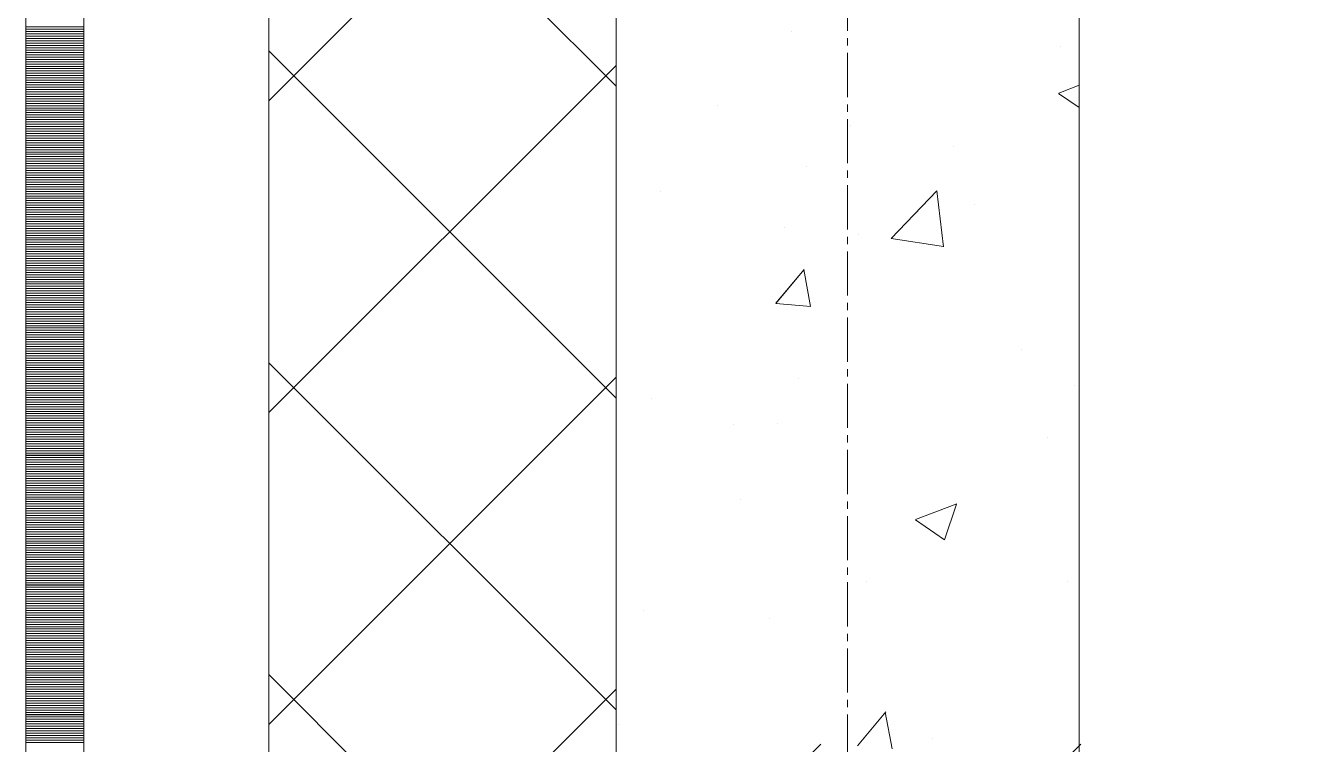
# Model space of a CAD drawing. Header units: millimetres. Extents: x 470010 to 1231400, y -134005 to 421770.
# Drawn here: x 806168 to 806725, y 163713 to 164023 of the extents above; entities that cross this region are included whole.
import ezdxf
from ezdxf.enums import TextEntityAlignment as Align

# ---------------------------------------------------------------- set-up
doc = ezdxf.new("R2010")
doc.units = ezdxf.units.MM
doc.linetypes.add('CENTER2', pattern=[28.575, 19.05, -3.175, 3.175, -3.175])
doc.linetypes.add('DASHED', pattern=[19.05, 12.7, -6.35])
doc.layers.get('Defpoints').update_dxf_attribs({"color": 140})
doc.layers.add('АР_Делит', color=120, linetype='Continuous', lineweight=0, plot=False)
for name, color, linetype, lineweight in [('АР_Стены ПЕНОблок', 52, 'Continuous', 20), ('АР_Тонкая', 254, 'Continuous', 5), ('АР_Утеплитель', 31, 'Continuous', 0), ('АР_Штриховка', 8, 'Continuous', 0)]:
    doc.layers.add(name, color=color, linetype=linetype, lineweight=lineweight)
doc.layers.add('РД_Оси_100', color=7, linetype='Continuous', lineweight=0, true_color=0x525252)
doc.styles.add('style1', font='ARIALN.TTF')

# ---------------------------------------------------------------- blocks, each defined once
blk = doc.blocks.new('СОШ_2200_АР_ОСИ_М100_28.05.24')
at = {"layer": 'АР_Делит', "color": 251, "linetype": 'DASHED', "true_color": 0x636466}
blk.add_lwpolyline([(114955, 135155), (114955, -355), (93595.036, -355), (93595.036, 13855), (94145, 13855), (94145, 68320), (66055, 68320), (66055, 13857.73), (83455, 13857.73), (83455, -355), (45245, -355), (45245, 13145), (44695, 13145), (44695, 26755), (45245, 26755), (45245, 68320), (20455, 68320), (20455, 26755), (27955, 26755), (27955, 13145), (-355, 13145), (-355, 100855)], dxfattribs=at)
at = {"layer": 'РД_Оси_100', "color": 251, "linetype": 'CENTER2', "true_color": 0x636466}
blk.add_line((0, -6155), (0, 139938.679), dxfattribs=at)
blk = doc.blocks.new('A$C9108343f')
at = {"layer": 'АР_Стены ПЕНОблок', "color": 18, "linetype": 'Continuous', "lineweight": 20, "true_color": 0x000000}
for p, q in [((140704.09, 313879.49), (140704.09, 237679.49)), ((140904.09, 237679.49), (140904.09, 313879.49))]:
    blk.add_line(p, q, dxfattribs=at)
at = {"layer": 'АР_Тонкая', "color": 18, "linetype": 'Continuous', "lineweight": 5, "true_color": 0x000000}
for p, q in [((140449.09, 313879.49), (140449.09, 237679.49)), ((140474.09, 313879.49), (140474.09, 237679.49)), ((140474.09, 237679.49), (140474.09, 313879.49)), ((140554.09, 237679.49), (140554.09, 313879.49))]:
    blk.add_line(p, q, dxfattribs=at)
at = {"layer": 'АР_Утеплитель', "color": 18, "linetype": 'Continuous', "lineweight": 0, "true_color": 0x000000}
for p, q in [((140554.09, 313879.49), (140554.09, 237679.49)), ((140704.09, 237679.49), (140704.09, 313879.49))]:
    blk.add_line(p, q, dxfattribs=at)
at = {"layer": 'АР_Штриховка', "color": 18, "linetype": 'Continuous', "lineweight": 0, "true_color": 0x000000}
for p, q in [((140704.09, 264363.66), (140554.09, 264513.66)), ((140554.09, 264357.38), (140704.09, 264507.38)), ((140449.09, 264389.24), (140474.09, 264389.24)), ((140449.09, 264388.24), (140474.09, 264388.24)), ((140449.09, 264387.24), (140474.09, 264387.24)), ((140449.09, 264386.24), (140474.09, 264386.24)), ((140449.09, 264385.24), (140474.09, 264385.24)), ((140779.84, 264387.24), (140779.84, 264387.24)), ((140449.09, 264384.24), (140474.09, 264384.24)), ((140449.09, 264383.24), (140474.09, 264383.24)), ((140449.09, 264382.24), (140474.09, 264382.24)), ((140449.09, 264381.24), (140474.09, 264381.24)), ((140449.09, 264380.24), (140474.09, 264380.24)), ((140896.14, 264380.64), (140896.14, 264380.64)), ((140449.09, 264379.24), (140474.09, 264379.24)), ((140449.09, 264378.24), (140474.09, 264378.24)), ((140449.09, 264377.24), (140474.09, 264377.24)), ((140449.09, 264376.24), (140474.09, 264376.24)), ((140449.09, 264375.24), (140474.09, 264375.24)), ((140449.09, 264374.24), (140474.09, 264374.24)), ((140704.09, 264228.96), (140554.09, 264378.96)), ((140449.09, 264373.24), (140474.09, 264373.24)), ((140449.09, 264372.24), (140474.09, 264372.24)), ((140449.09, 264371.24), (140474.09, 264371.24)), ((140449.09, 264370.24), (140474.09, 264370.24)), ((140449.09, 264369.24), (140474.09, 264369.24)), ((140449.09, 264368.24), (140474.09, 264368.24)), ((140554.09, 264222.67), (140704.09, 264372.67)), ((140449.09, 264367.24), (140474.09, 264367.24)), ((140449.09, 264366.24), (140474.09, 264366.24)), ((140449.09, 264365.24), (140474.09, 264365.24)), ((140449.09, 264364.24), (140474.09, 264364.24)), ((140449.09, 264363.24), (140474.09, 264363.24)), ((140895.27, 264360.7), (140904.09, 264364.09)), ((140449.09, 264362.24), (140474.09, 264362.24)), ((140449.09, 264361.24), (140474.09, 264361.24)), ((140449.09, 264360.24), (140474.09, 264360.24)), ((140449.09, 264359.24), (140474.09, 264359.24)), ((140449.09, 264358.24), (140474.09, 264358.24)), ((140449.09, 264357.24), (140474.09, 264357.24)), ((140895.18, 264360.51), (140904.09, 264354.5)), ((140449.09, 264356.24), (140474.09, 264356.24)), ((140449.09, 264355.24), (140474.09, 264355.24)), ((140449.09, 264354.24), (140474.09, 264354.24)), ((140449.09, 264353.24), (140474.09, 264353.24)), ((140449.09, 264352.24), (140474.09, 264352.24)), ((140748.01, 264355.22), (140748.01, 264355.22)), ((140449.09, 264351.24), (140474.09, 264351.24)), ((140449.09, 264350.24), (140474.09, 264350.24)), ((140449.09, 264349.24), (140474.09, 264349.24)), ((140449.09, 264348.24), (140474.09, 264348.24)), ((140449.09, 264347.24), (140474.09, 264347.24)), ((140449.09, 264346.24), (140474.09, 264346.24)), ((140805.26, 264346.79), (140805.26, 264346.79)), ((140449.09, 264345.24), (140474.09, 264345.24)), ((140449.09, 264344.24), (140474.09, 264344.24)), ((140449.09, 264343.24), (140474.09, 264343.24)), ((140449.09, 264342.24), (140474.09, 264342.24)), ((140449.09, 264341.24), (140474.09, 264341.24)), ((140449.09, 264340.24), (140474.09, 264340.24)), ((140449.09, 264339.24), (140474.09, 264339.24)), ((140449.09, 264338.24), (140474.09, 264338.24)), ((140449.09, 264337.24), (140474.09, 264337.24)), ((140449.09, 264336.24), (140474.09, 264336.24)), ((140449.09, 264335.24), (140474.09, 264335.24)), ((140849.77, 264337.44), (140849.77, 264337.44)), ((140449.09, 264334.24), (140474.09, 264334.24)), ((140449.09, 264333.24), (140474.09, 264333.24)), ((140449.09, 264332.24), (140474.09, 264332.24)), ((140449.09, 264331.24), (140474.09, 264331.24)), ((140449.09, 264330.24), (140474.09, 264330.24)), ((140449.09, 264329.24), (140474.09, 264329.24)), ((140449.09, 264328.24), (140474.09, 264328.24)), ((140449.09, 264327.24), (140474.09, 264327.24)), ((140449.09, 264326.24), (140474.09, 264326.24)), ((140449.09, 264325.24), (140474.09, 264325.24)), ((140449.09, 264324.24), (140474.09, 264324.24)), ((140786.18, 264329.07), (140786.18, 264329.07)), ((140449.09, 264323.24), (140474.09, 264323.24)), ((140449.09, 264322.24), (140474.09, 264322.24)), ((140449.09, 264321.24), (140474.09, 264321.24)), ((140449.09, 264320.24), (140474.09, 264320.24)), ((140449.09, 264319.24), (140474.09, 264319.24)), ((140449.09, 264318.24), (140474.09, 264318.24)), ((140723.23, 264318.4), (140723.23, 264318.4)), ((140822.9, 264297.82), (140842.68, 264318.44)), ((140845.46, 264294.32), (140842.65, 264318.44)), ((140449.09, 264317.24), (140474.09, 264317.24)), ((140449.09, 264316.24), (140474.09, 264316.24)), ((140449.09, 264315.24), (140474.09, 264315.24)), ((140449.09, 264314.24), (140474.09, 264314.24)), ((140449.09, 264313.24), (140474.09, 264313.24)), ((140858.82, 264312.67), (140858.82, 264312.67)), ((140449.09, 264312.24), (140474.09, 264312.24)), ((140449.09, 264311.24), (140474.09, 264311.24)), ((140449.09, 264310.24), (140474.09, 264310.24)), ((140449.09, 264309.24), (140474.09, 264309.24)), ((140449.09, 264308.24), (140474.09, 264308.24)), ((140449.09, 264307.24), (140474.09, 264307.24)), ((140449.09, 264306.24), (140474.09, 264306.24)), ((140449.09, 264305.24), (140474.09, 264305.24)), ((140449.09, 264304.24), (140474.09, 264304.24)), ((140449.09, 264303.24), (140474.09, 264303.24)), ((140449.09, 264302.24), (140474.09, 264302.24)), ((140776.75, 264302.68), (140776.75, 264302.68)), ((140449.09, 264301.24), (140474.09, 264301.24)), ((140449.09, 264300.24), (140474.09, 264300.24)), ((140449.09, 264299.24), (140474.09, 264299.24)), ((140449.09, 264298.24), (140474.09, 264298.24)), ((140449.09, 264297.24), (140474.09, 264297.24)), ((140449.09, 264296.24), (140474.09, 264296.24)), ((140808.87, 264299.45), (140808.87, 264299.45)), ((140822.87, 264297.87), (140845.46, 264294.37)), ((140449.09, 264295.24), (140474.09, 264295.24)), ((140449.09, 264294.24), (140474.09, 264294.24)), ((140449.09, 264293.24), (140474.09, 264293.24)), ((140449.09, 264292.24), (140474.09, 264292.24)), ((140449.09, 264291.24), (140474.09, 264291.24)), ((140449.09, 264290.24), (140474.09, 264290.24)), ((140449.09, 264289.24), (140474.09, 264289.24)), ((140449.09, 264288.24), (140474.09, 264288.24)), ((140449.09, 264287.24), (140474.09, 264287.24)), ((140449.09, 264286.24), (140474.09, 264286.24)), ((140449.09, 264285.24), (140474.09, 264285.24)), ((140449.09, 264284.24), (140474.09, 264284.24)), ((140449.09, 264283.24), (140474.09, 264283.24)), ((140449.09, 264282.24), (140474.09, 264282.24)), ((140449.09, 264281.24), (140474.09, 264281.24)), ((140449.09, 264280.24), (140474.09, 264280.24)), ((140449.09, 264279.24), (140474.09, 264279.24)), ((140773.08, 264269.89), (140785.32, 264284.48)), ((140788.07, 264268.51), (140785.13, 264284.44)), ((140449.09, 264278.24), (140474.09, 264278.24)), ((140449.09, 264277.24), (140474.09, 264277.24)), ((140449.09, 264276.24), (140474.09, 264276.24)), ((140449.09, 264275.24), (140474.09, 264275.24)), ((140449.09, 264274.24), (140474.09, 264274.24)), ((140449.09, 264273.24), (140474.09, 264273.24)), ((140449.09, 264272.24), (140474.09, 264272.24)), ((140449.09, 264271.24), (140474.09, 264271.24)), ((140449.09, 264270.24), (140474.09, 264270.24)), ((140449.09, 264269.24), (140474.09, 264269.24)), ((140449.09, 264268.24), (140474.09, 264268.24)), ((140773.07, 264269.88), (140788.26, 264268.55)), ((140449.09, 264267.24), (140474.09, 264267.24)), ((140449.09, 264266.24), (140474.09, 264266.24)), ((140449.09, 264265.24), (140474.09, 264265.24)), ((140449.09, 264264.24), (140474.09, 264264.24)), ((140449.09, 264263.24), (140474.09, 264263.24)), ((140449.09, 264262.24), (140474.09, 264262.24)), ((140449.09, 264261.24), (140474.09, 264261.24)), ((140449.09, 264260.24), (140474.09, 264260.24)), ((140449.09, 264259.24), (140474.09, 264259.24)), ((140449.09, 264258.24), (140474.09, 264258.24)), ((140449.09, 264257.24), (140474.09, 264257.24)), ((140449.09, 264256.24), (140474.09, 264256.24)), ((140449.09, 264255.24), (140474.09, 264255.24)), ((140449.09, 264254.24), (140474.09, 264254.24)), ((140449.09, 264253.24), (140474.09, 264253.24)), ((140449.09, 264252.24), (140474.09, 264252.24)), ((140449.09, 264251.24), (140474.09, 264251.24)), ((140449.09, 264250.24), (140474.09, 264250.24)), ((140449.09, 264249.24), (140474.09, 264249.24)), ((140449.09, 264248.24), (140474.09, 264248.24)), ((140449.09, 264247.24), (140474.09, 264247.24)), ((140449.09, 264246.24), (140474.09, 264246.24)), ((140879.15, 264249.92), (140879.15, 264249.92)), ((140449.09, 264245.24), (140474.09, 264245.24)), ((140449.09, 264244.24), (140474.09, 264244.24)), ((140449.09, 264243.24), (140474.09, 264243.24)), ((140449.09, 264242.24), (140474.09, 264242.24)), ((140449.09, 264241.24), (140474.09, 264241.24)), ((140449.09, 264240.24), (140474.09, 264240.24)), ((140704.09, 264094.26), (140554.09, 264244.26)), ((140449.09, 264239.24), (140474.09, 264239.24)), ((140449.09, 264238.24), (140474.09, 264238.24)), ((140449.09, 264237.24), (140474.09, 264237.24)), ((140449.09, 264236.24), (140474.09, 264236.24)), ((140449.09, 264235.24), (140474.09, 264235.24)), ((140554.09, 264087.97), (140704.09, 264237.97)), ((140782.95, 264237.26), (140782.95, 264237.26)), ((140449.09, 264234.24), (140474.09, 264234.24)), ((140449.09, 264233.24), (140474.09, 264233.24)), ((140449.09, 264232.24), (140474.09, 264232.24)), ((140449.09, 264231.24), (140474.09, 264231.24)), ((140449.09, 264230.24), (140474.09, 264230.24)), ((140449.09, 264229.24), (140474.09, 264229.24)), ((140719.36, 264228.89), (140719.36, 264228.89)), ((140901.96, 264234.39), (140901.96, 264234.39)), ((140449.09, 264228.24), (140474.09, 264228.24)), ((140449.09, 264227.24), (140474.09, 264227.24)), ((140449.09, 264226.24), (140474.09, 264226.24)), ((140449.09, 264225.24), (140474.09, 264225.24)), ((140449.09, 264224.24), (140474.09, 264224.24)), ((140449.09, 264223.24), (140474.09, 264223.24)), ((140449.09, 264222.24), (140474.09, 264222.24)), ((140449.09, 264221.24), (140474.09, 264221.24)), ((140449.09, 264220.24), (140474.09, 264220.24)), ((140449.09, 264219.24), (140474.09, 264219.24)), ((140449.09, 264218.24), (140474.09, 264218.24)), ((140773.66, 264218.13), (140773.66, 264218.13)), ((140449.09, 264217.24), (140474.09, 264217.24)), ((140449.09, 264216.24), (140474.09, 264216.24)), ((140449.09, 264215.24), (140474.09, 264215.24)), ((140449.09, 264214.24), (140474.09, 264214.24)), ((140449.09, 264213.24), (140474.09, 264213.24)), ((140449.09, 264212.24), (140474.09, 264212.24)), ((140754.73, 264217.68), (140754.73, 264217.68)), ((140449.09, 264211.24), (140474.09, 264211.24)), ((140449.09, 264210.24), (140474.09, 264210.24)), ((140449.09, 264209.24), (140474.09, 264209.24)), ((140449.09, 264208.24), (140474.09, 264208.24)), ((140449.09, 264207.24), (140474.09, 264207.24)), ((140890.32, 264211.95), (140890.32, 264211.95)), ((140449.09, 264206.24), (140474.09, 264206.24)), ((140449.09, 264205.24), (140474.09, 264205.24)), ((140449.09, 264204.24), (140474.09, 264204.24)), ((140449.09, 264203.24), (140474.09, 264203.24)), ((140449.09, 264202.24), (140474.09, 264202.24)), ((140449.09, 264201.24), (140474.09, 264201.24)), ((140449.09, 264200.24), (140474.09, 264200.24)), ((140449.09, 264199.24), (140474.09, 264199.24)), ((140449.09, 264198.24), (140474.09, 264198.24)), ((140449.09, 264197.24), (140474.09, 264197.24)), ((140449.09, 264196.24), (140474.09, 264196.24)), ((140449.09, 264195.24), (140474.09, 264195.24)), ((140449.09, 264194.24), (140474.09, 264194.24)), ((140449.09, 264193.24), (140474.09, 264193.24)), ((140449.09, 264192.24), (140474.09, 264192.24)), ((140449.09, 264191.24), (140474.09, 264191.24)), ((140449.09, 264190.24), (140474.09, 264190.24)), ((140449.09, 264189.24), (140474.09, 264189.24)), ((140449.09, 264188.24), (140474.09, 264188.24)), ((140449.09, 264187.24), (140474.09, 264187.24)), ((140449.09, 264186.24), (140474.09, 264186.24)), ((140449.09, 264185.24), (140474.09, 264185.24)), ((140757.75, 264185.13), (140757.75, 264185.13)), ((140449.09, 264184.24), (140474.09, 264184.24)), ((140449.09, 264183.24), (140474.09, 264183.24)), ((140449.09, 264182.24), (140474.09, 264182.24)), ((140449.09, 264181.24), (140474.09, 264181.24)), ((140449.09, 264180.24), (140474.09, 264180.24)), ((140449.09, 264179.24), (140474.09, 264179.24)), ((140833.47, 264176.52), (140851.25, 264183.34)), ((140846.02, 264167.8), (140851.17, 264183.15)), ((140449.09, 264178.24), (140474.09, 264178.24)), ((140449.09, 264177.24), (140474.09, 264177.24)), ((140449.09, 264176.24), (140474.09, 264176.24)), ((140449.09, 264175.24), (140474.09, 264175.24)), ((140449.09, 264174.24), (140474.09, 264174.24)), ((140449.09, 264173.24), (140474.09, 264173.24)), ((140833.38, 264176.32), (140846.02, 264167.8)), ((140449.09, 264172.24), (140474.09, 264172.24)), ((140449.09, 264171.24), (140474.09, 264171.24)), ((140449.09, 264170.24), (140474.09, 264170.24)), ((140449.09, 264169.24), (140474.09, 264169.24)), ((140449.09, 264168.24), (140474.09, 264168.24)), ((140449.09, 264167.24), (140474.09, 264167.24)), ((140449.09, 264166.24), (140474.09, 264166.24)), ((140449.09, 264165.24), (140474.09, 264165.24)), ((140449.09, 264164.24), (140474.09, 264164.24)), ((140449.09, 264163.24), (140474.09, 264163.24)), ((140449.09, 264162.24), (140474.09, 264162.24)), ((140449.09, 264161.24), (140474.09, 264161.24)), ((140449.09, 264160.24), (140474.09, 264160.24)), ((140449.09, 264159.24), (140474.09, 264159.24)), ((140449.09, 264158.24), (140474.09, 264158.24)), ((140449.09, 264157.24), (140474.09, 264157.24)), ((140449.09, 264156.24), (140474.09, 264156.24)), ((140449.09, 264155.24), (140474.09, 264155.24)), ((140449.09, 264154.24), (140474.09, 264154.24)), ((140449.09, 264153.24), (140474.09, 264153.24)), ((140449.09, 264152.24), (140474.09, 264152.24)), ((140449.09, 264151.24), (140474.09, 264151.24)), ((140449.09, 264150.24), (140474.09, 264150.24)), ((140449.09, 264149.24), (140474.09, 264149.24)), ((140449.09, 264148.24), (140474.09, 264148.24)), ((140449.09, 264147.24), (140474.09, 264147.24)), ((140449.09, 264146.24), (140474.09, 264146.24)), ((140449.09, 264145.24), (140474.09, 264145.24)), ((140812.33, 264149.74), (140812.33, 264149.74)), ((140898.87, 264149.83), (140898.87, 264149.83)), ((140449.09, 264144.24), (140474.09, 264144.24)), ((140449.09, 264143.24), (140474.09, 264143.24)), ((140449.09, 264142.24), (140474.09, 264142.24)), ((140449.09, 264141.24), (140474.09, 264141.24)), ((140449.09, 264140.24), (140474.09, 264140.24)), ((140449.09, 264139.24), (140474.09, 264139.24)), ((140449.09, 264138.24), (140474.09, 264138.24)), ((140449.09, 264137.24), (140474.09, 264137.24)), ((140449.09, 264136.24), (140474.09, 264136.24)), ((140449.09, 264135.24), (140474.09, 264135.24)), ((140449.09, 264134.24), (140474.09, 264134.24)), ((140716.13, 264137.08), (140716.13, 264137.08)), ((140449.09, 264133.24), (140474.09, 264133.24)), ((140449.09, 264132.24), (140474.09, 264132.24)), ((140449.09, 264131.24), (140474.09, 264131.24)), ((140449.09, 264130.24), (140474.09, 264130.24)), ((140449.09, 264129.24), (140474.09, 264129.24)), ((140770.57, 264133.57), (140770.57, 264133.57)), ((140449.09, 264128.24), (140474.09, 264128.24)), ((140449.09, 264127.24), (140474.09, 264127.24)), ((140449.09, 264126.24), (140474.09, 264126.24)), ((140449.09, 264125.24), (140474.09, 264125.24)), ((140449.09, 264124.24), (140474.09, 264124.24)), ((140449.09, 264123.24), (140474.09, 264123.24)), ((140449.09, 264122.24), (140474.09, 264122.24)), ((140449.09, 264121.24), (140474.09, 264121.24)), ((140449.09, 264120.24), (140474.09, 264120.24)), ((140449.09, 264119.24), (140474.09, 264119.24)), ((140449.09, 264118.24), (140474.09, 264118.24)), ((140449.09, 264117.24), (140474.09, 264117.24)), ((140449.09, 264116.24), (140474.09, 264116.24)), ((140449.09, 264115.24), (140474.09, 264115.24)), ((140449.09, 264114.24), (140474.09, 264114.24)), ((140449.09, 264113.24), (140474.09, 264113.24)), ((140449.09, 264112.24), (140474.09, 264112.24)), ((140449.09, 264111.24), (140474.09, 264111.24)), ((140449.09, 264110.24), (140474.09, 264110.24)), ((140449.09, 264109.24), (140474.09, 264109.24)), ((140449.09, 264108.24), (140474.09, 264108.24)), ((140449.09, 264107.24), (140474.09, 264107.24)), ((140449.09, 264106.24), (140474.09, 264106.24)), ((140704.09, 263959.55), (140554.09, 264109.55)), ((140449.09, 264105.24), (140474.09, 264105.24)), ((140449.09, 264104.24), (140474.09, 264104.24)), ((140449.09, 264103.24), (140474.09, 264103.24)), ((140449.09, 264102.24), (140474.09, 264102.24)), ((140449.09, 264101.24), (140474.09, 264101.24)), ((140554.09, 263953.27), (140704.09, 264103.27)), ((140449.09, 264100.24), (140474.09, 264100.24)), ((140449.09, 264099.24), (140474.09, 264099.24)), ((140449.09, 264098.24), (140474.09, 264098.24)), ((140449.09, 264097.24), (140474.09, 264097.24)), ((140449.09, 264096.24), (140474.09, 264096.24)), ((140449.09, 264095.24), (140474.09, 264095.24)), ((140449.09, 264094.24), (140474.09, 264094.24)), ((140449.09, 264093.24), (140474.09, 264093.24)), ((140449.09, 264092.24), (140474.09, 264092.24)), ((140449.09, 264091.24), (140474.09, 264091.24)), ((140449.09, 264090.24), (140474.09, 264090.24)), ((140808.32, 264078.83), (140820.56, 264093.42)), ((140823.31, 264077.46), (140820.37, 264093.38)), ((140449.09, 264089.24), (140474.09, 264089.24)), ((140449.09, 264088.24), (140474.09, 264088.24)), ((140449.09, 264087.24), (140474.09, 264087.24)), ((140449.09, 264086.24), (140474.09, 264086.24)), ((140449.09, 264085.24), (140474.09, 264085.24)), ((140449.09, 264084.24), (140474.09, 264084.24)), ((140705.27, 264087.88), (140705.27, 264087.88)), ((140449.09, 264083.24), (140474.09, 264083.24)), ((140449.09, 264082.24), (140474.09, 264082.24)), ((140449.09, 264081.24), (140474.09, 264081.24)), ((140449.09, 264080.24), (140474.09, 264080.24)), ((140840.86, 264082.16), (140840.86, 264082.16))]:
    blk.add_line(p, q, dxfattribs=at)
at = {"layer": 'РД_Оси_100'}
blk.add_blockref('СОШ_2200_АР_ОСИ_М100_28.05.24', (140804.09, 223079.49), dxfattribs=at)
at = {"layer": 'Defpoints', "color": 18, "true_color": 0x000000, "style": 'style1'}
for p in [(143949.34, 316089.12), (143974.98, 281639.5), (143890.4, 273244.71), (143839.99, 264276.81), (143967.75, 254892.38), (12251.96, 104178.14), (12382.58, 96023.14)]:
    blk.add_attdef('АР-ПОМЕЩЕНИЕ:НАИМЕНОВАНИЕ', text='', height=100, dxfattribs=at).set_placement(p, align=Align.MIDDLE)
at = {"layer": 'Defpoints', "color": 18, "true_color": 0x000000, "style": 'style1', "flags": 8}
for p in [(143951.3, 279099.09), (143848.34, 269251.11), (143875.33, 260094.25), (144049.74, 250824.7), (163419.28, 238153.36), (155897.46, 237965.97), (183037.2, 237965.97), (143342.94, 237876.19)]:
    blk.add_attdef('АР-ПОМЕЩЕНИЕ:НАИМЕНОВАНИЕ', text='', height=100, dxfattribs=at).set_placement(p, align=Align.MIDDLE)

msp = doc.modelspace()

# ---------------------------------------------------------------- linework, layer by layer
at = {"layer": 'АР_Стены ПЕНОблок', "color": 18, "linetype": 'Continuous', "lineweight": 20, "true_color": 0x000000}
for p, q in [((806422.706, 213513.251), (806422.706, 137313.251)), ((806622.706, 137313.251), (806622.706, 213513.251))]:
    msp.add_line(p, q, dxfattribs=at)
at = {"layer": 'АР_Тонкая', "color": 18, "linetype": 'Continuous', "lineweight": 5, "true_color": 0x000000}
for p, q in [((806167.706, 213513.251), (806167.706, 137313.251)), ((806192.706, 213513.251), (806192.706, 137313.251)), ((806192.706, 137313.251), (806192.706, 213513.251)), ((806272.706, 137313.251), (806272.706, 213513.251))]:
    msp.add_line(p, q, dxfattribs=at)
at = {"layer": 'АР_Утеплитель', "color": 18, "linetype": 'Continuous', "lineweight": 0, "true_color": 0x000000}
for p, q in [((806272.706, 213513.251), (806272.706, 137313.251)), ((806422.706, 137313.251), (806422.706, 213513.251))]:
    msp.add_line(p, q, dxfattribs=at)
at = {"layer": 'АР_Штриховка', "color": 18, "linetype": 'Continuous', "lineweight": 0, "true_color": 0x000000}
for p, q in [((806422.706, 163997.423), (806272.706, 164147.423)), ((806272.706, 163991.136), (806422.706, 164141.136)), ((806167.706, 164023), (806192.706, 164023)), ((806167.706, 164022), (806192.706, 164022)), ((806167.706, 164021), (806192.706, 164021)), ((806167.706, 164020), (806192.706, 164020)), ((806167.706, 164019), (806192.706, 164019)), ((806167.706, 164018), (806192.706, 164018)), ((806167.706, 164017), (806192.706, 164017)), ((806167.706, 164016), (806192.706, 164016)), ((806167.706, 164015), (806192.706, 164015)), ((806167.706, 164014), (806192.706, 164014)), ((806167.706, 164013), (806192.706, 164013)), ((806167.706, 164012), (806192.706, 164012)), ((806167.706, 164011), (806192.706, 164011)), ((806422.706, 163862.719), (806272.706, 164012.719)), ((806167.706, 164010), (806192.706, 164010)), ((806167.706, 164009), (806192.706, 164009)), ((806167.706, 164008), (806192.706, 164008)), ((806167.706, 164007), (806192.706, 164007)), ((806167.706, 164006), (806192.706, 164006)), ((806167.706, 164005), (806192.706, 164005)), ((806272.706, 163856.432), (806422.706, 164006.432)), ((806167.706, 164004), (806192.706, 164004)), ((806167.706, 164003), (806192.706, 164003)), ((806167.706, 164002), (806192.706, 164002)), ((806167.706, 164001), (806192.706, 164001)), ((806167.706, 164000), (806192.706, 164000)), ((806167.706, 163999), (806192.706, 163999)), ((806167.706, 163998), (806192.706, 163998)), ((806167.706, 163997), (806192.706, 163997)), ((806167.706, 163996), (806192.706, 163996)), ((806167.706, 163995), (806192.706, 163995)), ((806167.706, 163994), (806192.706, 163994)), ((806613.795, 163994.269), (806622.706, 163988.258)), ((806613.883, 163994.463), (806622.706, 163997.85)), ((806167.706, 163993), (806192.706, 163993)), ((806167.706, 163992), (806192.706, 163992)), ((806167.706, 163991), (806192.706, 163991)), ((806167.706, 163990), (806192.706, 163990)), ((806167.706, 163989), (806192.706, 163989)), ((806167.706, 163988), (806192.706, 163988)), ((806167.706, 163987), (806192.706, 163987)), ((806167.706, 163986), (806192.706, 163986)), ((806167.706, 163985), (806192.706, 163985)), ((806167.706, 163984), (806192.706, 163984)), ((806167.706, 163983), (806192.706, 163983)), ((806167.706, 163982), (806192.706, 163982)), ((806167.706, 163981), (806192.706, 163981)), ((806167.706, 163980), (806192.706, 163980)), ((806167.706, 163979), (806192.706, 163979)), ((806167.706, 163978), (806192.706, 163978)), ((806167.706, 163977), (806192.706, 163977)), ((806167.706, 163976), (806192.706, 163976)), ((806167.706, 163975), (806192.706, 163975)), ((806167.706, 163974), (806192.706, 163974)), ((806167.706, 163973), (806192.706, 163973)), ((806167.706, 163972), (806192.706, 163972)), ((806167.706, 163971), (806192.706, 163971)), ((806167.706, 163970), (806192.706, 163970)), ((806167.706, 163969), (806192.706, 163969)), ((806167.706, 163968), (806192.706, 163968)), ((806167.706, 163967), (806192.706, 163967)), ((806167.706, 163966), (806192.706, 163966)), ((806167.706, 163965), (806192.706, 163965)), ((806167.706, 163964), (806192.706, 163964)), ((806167.706, 163963), (806192.706, 163963)), ((806167.706, 163962), (806192.706, 163962)), ((806167.706, 163961), (806192.706, 163961)), ((806167.706, 163960), (806192.706, 163960)), ((806167.706, 163959), (806192.706, 163959)), ((806167.706, 163958), (806192.706, 163958)), ((806167.706, 163957), (806192.706, 163957)), ((806167.706, 163956), (806192.706, 163956)), ((806167.706, 163955), (806192.706, 163955)), ((806167.706, 163954), (806192.706, 163954)), ((806167.706, 163953), (806192.706, 163953)), ((806167.706, 163952), (806192.706, 163952)), ((806167.706, 163951), (806192.706, 163951)), ((806167.706, 163950), (806192.706, 163950)), ((806167.706, 163949), (806192.706, 163949)), ((806541.509, 163931.582), (806561.292, 163952.201)), ((806564.068, 163928.075), (806561.262, 163952.198)), ((806167.706, 163948), (806192.706, 163948)), ((806167.706, 163947), (806192.706, 163947)), ((806167.706, 163946), (806192.706, 163946)), ((806167.706, 163945), (806192.706, 163945)), ((806167.706, 163944), (806192.706, 163944)), ((806167.706, 163943), (806192.706, 163943)), ((806167.706, 163942), (806192.706, 163942)), ((806167.706, 163941), (806192.706, 163941)), ((806167.706, 163940), (806192.706, 163940)), ((806167.706, 163939), (806192.706, 163939)), ((806167.706, 163938), (806192.706, 163938)), ((806167.706, 163937), (806192.706, 163937)), ((806167.706, 163936), (806192.706, 163936)), ((806167.706, 163935), (806192.706, 163935)), ((806167.706, 163934), (806192.706, 163934)), ((806167.706, 163933), (806192.706, 163933)), ((806167.706, 163932), (806192.706, 163932)), ((806167.706, 163931), (806192.706, 163931)), ((806167.706, 163930), (806192.706, 163930)), ((806167.706, 163929), (806192.706, 163929)), ((806167.706, 163928), (806192.706, 163928)), ((806167.706, 163927), (806192.706, 163927)), ((806541.486, 163931.63), (806564.076, 163928.126)), ((806167.706, 163926), (806192.706, 163926)), ((806167.706, 163925), (806192.706, 163925)), ((806167.706, 163924), (806192.706, 163924)), ((806167.706, 163923), (806192.706, 163923)), ((806167.706, 163922), (806192.706, 163922)), ((806167.706, 163921), (806192.706, 163921)), ((806167.706, 163920), (806192.706, 163920)), ((806167.706, 163919), (806192.706, 163919)), ((806167.706, 163918), (806192.706, 163918)), ((806167.706, 163917), (806192.706, 163917)), ((806167.706, 163916), (806192.706, 163916)), ((806491.688, 163903.645), (806503.933, 163918.239)), ((806506.679, 163902.272), (806503.743, 163918.193)), ((806167.706, 163915), (806192.706, 163915)), ((806167.706, 163914), (806192.706, 163914)), ((806167.706, 163913), (806192.706, 163913)), ((806167.706, 163912), (806192.706, 163912)), ((806167.706, 163911), (806192.706, 163911)), ((806167.706, 163910), (806192.706, 163910)), ((806167.706, 163909), (806192.706, 163909)), ((806167.706, 163908), (806192.706, 163908)), ((806167.706, 163907), (806192.706, 163907)), ((806167.706, 163906), (806192.706, 163906)), ((806167.706, 163905), (806192.706, 163905)), ((806167.706, 163904), (806192.706, 163904)), ((806167.706, 163903), (806192.706, 163903)), ((806167.706, 163902), (806192.706, 163902)), ((806167.706, 163901), (806192.706, 163901)), ((806167.706, 163900), (806192.706, 163900)), ((806167.706, 163899), (806192.706, 163899)), ((806491.687, 163903.636), (806506.869, 163902.307)), ((806167.706, 163898), (806192.706, 163898)), ((806167.706, 163897), (806192.706, 163897)), ((806167.706, 163896), (806192.706, 163896)), ((806167.706, 163895), (806192.706, 163895)), ((806167.706, 163894), (806192.706, 163894)), ((806167.706, 163893), (806192.706, 163893)), ((806167.706, 163892), (806192.706, 163892)), ((806167.706, 163891), (806192.706, 163891)), ((806167.706, 163890), (806192.706, 163890)), ((806167.706, 163889), (806192.706, 163889)), ((806167.706, 163888), (806192.706, 163888)), ((806167.706, 163887), (806192.706, 163887)), ((806167.706, 163886), (806192.706, 163886)), ((806167.706, 163885), (806192.706, 163885)), ((806167.706, 163884), (806192.706, 163884)), ((806167.706, 163883), (806192.706, 163883)), ((806167.706, 163882), (806192.706, 163882)), ((806167.706, 163881), (806192.706, 163881)), ((806167.706, 163880), (806192.706, 163880)), ((806167.706, 163879), (806192.706, 163879)), ((806167.706, 163878), (806192.706, 163878)), ((806167.706, 163877), (806192.706, 163877)), ((806422.706, 163728.015), (806272.706, 163878.015)), ((806167.706, 163876), (806192.706, 163876)), ((806167.706, 163875), (806192.706, 163875)), ((806167.706, 163874), (806192.706, 163874)), ((806167.706, 163873), (806192.706, 163873)), ((806167.706, 163872), (806192.706, 163872)), ((806167.706, 163871), (806192.706, 163871)), ((806272.706, 163721.728), (806422.706, 163871.728)), ((806167.706, 163870), (806192.706, 163870)), ((806167.706, 163869), (806192.706, 163869)), ((806167.706, 163868), (806192.706, 163868)), ((806167.706, 163867), (806192.706, 163867)), ((806167.706, 163866), (806192.706, 163866)), ((806167.706, 163865), (806192.706, 163865)), ((806167.706, 163864), (806192.706, 163864)), ((806167.706, 163863), (806192.706, 163863)), ((806167.706, 163862), (806192.706, 163862)), ((806167.706, 163861), (806192.706, 163861)), ((806167.706, 163860), (806192.706, 163860)), ((806167.706, 163859), (806192.706, 163859)), ((806167.706, 163858), (806192.706, 163858)), ((806167.706, 163857), (806192.706, 163857)), ((806167.706, 163856), (806192.706, 163856)), ((806167.706, 163855), (806192.706, 163855)), ((806167.706, 163854), (806192.706, 163854)), ((806167.706, 163853), (806192.706, 163853)), ((806167.706, 163852), (806192.706, 163852)), ((806167.706, 163851), (806192.706, 163851)), ((806167.706, 163850), (806192.706, 163850)), ((806167.706, 163849), (806192.706, 163849)), ((806167.706, 163848), (806192.706, 163848)), ((806167.706, 163847), (806192.706, 163847)), ((806167.706, 163846), (806192.706, 163846)), ((806167.706, 163845), (806192.706, 163845)), ((806167.706, 163844), (806192.706, 163844)), ((806167.706, 163843), (806192.706, 163843)), ((806167.706, 163842), (806192.706, 163842)), ((806167.706, 163841), (806192.706, 163841)), ((806167.706, 163840), (806192.706, 163840)), ((806167.706, 163839), (806192.706, 163839)), ((806167.706, 163838), (806192.706, 163838)), ((806167.706, 163837), (806192.706, 163837)), ((806167.706, 163836), (806192.706, 163836)), ((806167.706, 163835), (806192.706, 163835)), ((806167.706, 163834), (806192.706, 163834)), ((806167.706, 163833), (806192.706, 163833)), ((806167.706, 163832), (806192.706, 163832)), ((806167.706, 163831), (806192.706, 163831)), ((806167.706, 163830), (806192.706, 163830)), ((806167.706, 163829), (806192.706, 163829)), ((806167.706, 163828), (806192.706, 163828)), ((806167.706, 163827), (806192.706, 163827)), ((806167.706, 163826), (806192.706, 163826)), ((806167.706, 163825), (806192.706, 163825)), ((806167.706, 163824), (806192.706, 163824)), ((806167.706, 163823), (806192.706, 163823)), ((806167.706, 163822), (806192.706, 163822)), ((806167.706, 163821), (806192.706, 163821)), ((806167.706, 163820), (806192.706, 163820)), ((806167.706, 163819), (806192.706, 163819)), ((806167.706, 163818), (806192.706, 163818)), ((806167.706, 163817), (806192.706, 163817)), ((806167.706, 163816), (806192.706, 163816)), ((806167.706, 163815), (806192.706, 163815)), ((806552.081, 163810.275), (806569.866, 163817.102)), ((806564.635, 163801.557), (806569.785, 163816.906)), ((806167.706, 163814), (806192.706, 163814)), ((806167.706, 163813), (806192.706, 163813)), ((806167.706, 163812), (806192.706, 163812)), ((806167.706, 163811), (806192.706, 163811)), ((806167.706, 163810), (806192.706, 163810)), ((806551.993, 163810.081), (806564.628, 163801.559)), ((806167.706, 163809), (806192.706, 163809)), ((806167.706, 163808), (806192.706, 163808)), ((806167.706, 163807), (806192.706, 163807)), ((806167.706, 163806), (806192.706, 163806)), ((806167.706, 163805), (806192.706, 163805)), ((806167.706, 163804), (806192.706, 163804)), ((806167.706, 163803), (806192.706, 163803)), ((806167.706, 163802), (806192.706, 163802)), ((806167.706, 163801), (806192.706, 163801)), ((806167.706, 163800), (806192.706, 163800)), ((806167.706, 163799), (806192.706, 163799)), ((806167.706, 163798), (806192.706, 163798)), ((806167.706, 163797), (806192.706, 163797)), ((806167.706, 163796), (806192.706, 163796)), ((806167.706, 163795), (806192.706, 163795)), ((806167.706, 163794), (806192.706, 163794)), ((806167.706, 163793), (806192.706, 163793)), ((806167.706, 163792), (806192.706, 163792)), ((806167.706, 163791), (806192.706, 163791)), ((806167.706, 163790), (806192.706, 163790)), ((806167.706, 163789), (806192.706, 163789)), ((806167.706, 163788), (806192.706, 163788)), ((806167.706, 163787), (806192.706, 163787)), ((806167.706, 163786), (806192.706, 163786)), ((806167.706, 163785), (806192.706, 163785)), ((806167.706, 163784), (806192.706, 163784)), ((806167.706, 163783), (806192.706, 163783)), ((806167.706, 163782), (806192.706, 163782)), ((806167.706, 163781), (806192.706, 163781)), ((806167.706, 163780), (806192.706, 163780)), ((806167.706, 163779), (806192.706, 163779)), ((806167.706, 163778), (806192.706, 163778)), ((806167.706, 163777), (806192.706, 163777)), ((806167.706, 163776), (806192.706, 163776)), ((806167.706, 163775), (806192.706, 163775)), ((806167.706, 163774), (806192.706, 163774)), ((806167.706, 163773), (806192.706, 163773)), ((806167.706, 163772), (806192.706, 163772)), ((806167.706, 163771), (806192.706, 163771)), ((806167.706, 163770), (806192.706, 163770)), ((806167.706, 163769), (806192.706, 163769)), ((806167.706, 163768), (806192.706, 163768)), ((806167.706, 163767), (806192.706, 163767)), ((806167.706, 163766), (806192.706, 163766)), ((806167.706, 163765), (806192.706, 163765)), ((806167.706, 163764), (806192.706, 163764)), ((806167.706, 163763), (806192.706, 163763)), ((806167.706, 163762), (806192.706, 163762)), ((806167.706, 163761), (806192.706, 163761)), ((806167.706, 163760), (806192.706, 163760)), ((806167.706, 163759), (806192.706, 163759)), ((806167.706, 163758), (806192.706, 163758)), ((806167.706, 163757), (806192.706, 163757)), ((806167.706, 163756), (806192.706, 163756)), ((806167.706, 163755), (806192.706, 163755)), ((806167.706, 163754), (806192.706, 163754)), ((806167.706, 163753), (806192.706, 163753)), ((806167.706, 163752), (806192.706, 163752)), ((806167.706, 163751), (806192.706, 163751)), ((806167.706, 163750), (806192.706, 163750)), ((806167.706, 163749), (806192.706, 163749)), ((806167.706, 163748), (806192.706, 163748)), ((806167.706, 163747), (806192.706, 163747)), ((806167.706, 163746), (806192.706, 163746)), ((806167.706, 163745), (806192.706, 163745)), ((806167.706, 163744), (806192.706, 163744)), ((806167.706, 163743), (806192.706, 163743)), ((806422.706, 163593.311), (806272.706, 163743.311)), ((806167.706, 163742), (806192.706, 163742)), ((806167.706, 163741), (806192.706, 163741)), ((806167.706, 163740), (806192.706, 163740)), ((806167.706, 163739), (806192.706, 163739)), ((806167.706, 163738), (806192.706, 163738)), ((806167.706, 163737), (806192.706, 163737)), ((806272.706, 163587.024), (806422.706, 163737.024)), ((806167.706, 163736), (806192.706, 163736)), ((806167.706, 163735), (806192.706, 163735)), ((806167.706, 163734), (806192.706, 163734)), ((806167.706, 163733), (806192.706, 163733)), ((806167.706, 163732), (806192.706, 163732)), ((806167.706, 163731), (806192.706, 163731)), ((806167.706, 163730), (806192.706, 163730)), ((806167.706, 163729), (806192.706, 163729)), ((806167.706, 163728), (806192.706, 163728)), ((806167.706, 163727), (806192.706, 163727)), ((806167.706, 163726), (806192.706, 163726)), ((806526.931, 163712.589), (806539.176, 163727.182)), ((806541.922, 163711.215), (806538.985, 163727.137)), ((806167.706, 163725), (806192.706, 163725)), ((806167.706, 163724), (806192.706, 163724)), ((806167.706, 163723), (806192.706, 163723)), ((806167.706, 163722), (806192.706, 163722)), ((806167.706, 163721), (806192.706, 163721)), ((806167.706, 163720), (806192.706, 163720)), ((806167.706, 163719), (806192.706, 163719)), ((806167.706, 163718), (806192.706, 163718)), ((806167.706, 163717), (806192.706, 163717)), ((806167.706, 163716), (806192.706, 163716)), ((806167.706, 163715), (806192.706, 163715)), ((806167.706, 163714), (806192.706, 163714))]:
    msp.add_line(p, q, dxfattribs=at)
at = {"layer": 'АР_Штриховка', "color": 18, "linetype": 'Continuous', "lineweight": 5, "true_color": 0x000000}
for p, q in [((806422.706, 163512.518), (806623.439, 163713.251)), ((806463.103, 163665.168), (806511.185, 163713.251))]:
    msp.add_line(p, q, dxfattribs=at)

# ---------------------------------------------------------------- block references
msp.add_blockref('A$C9108343f', (665718.612, -100366.242))
at = {"layer": 'РД_Оси_100'}
msp.add_blockref('СОШ_2200_АР_ОСИ_М100_28.05.24', (806522.706, 122713.251), dxfattribs=at)

doc.saveas('drawing.dxf')
